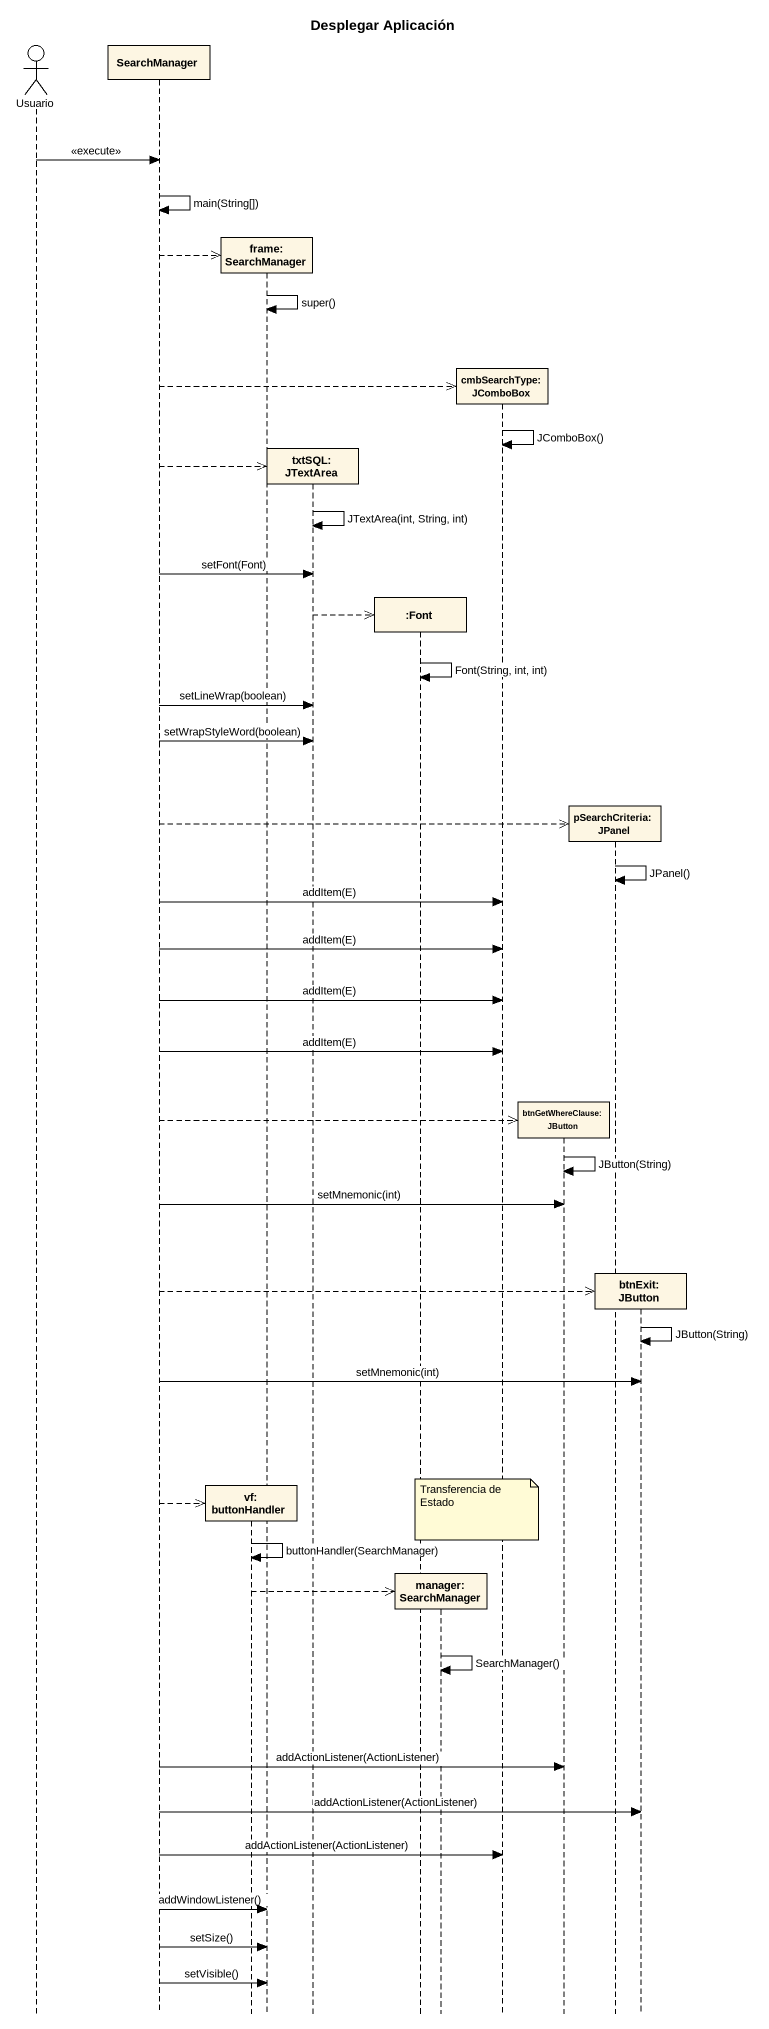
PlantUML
@startuml
title Desplegar Aplicación
hide footbox
actor Usuario
participant SearchManager
participant "vf: buttonHandler" as vf_buttonHandler
participant "frame: SearchManager" as frame_SearchManager
participant "txtSQL: JTextArea" as txtSQL_JTextArea
participant ":Font" as Font
participant "manager: SearchManager" as manager_SearchManager
participant "cmbSearchType: JComboBox" as cmbSearchType_JComboBox
participant "btnGetWhereClause: JButton" as btnGetWhereClause_JButton
participant "pSearchCriteria: JPanel" as pSearchCriteria_JPanel
participant "btnExit: JButton" as btnExit_JButton

Usuario -> SearchManager : <<execute>>
SearchManager -> SearchManager : main(String[])
SearchManager -->> frame_SearchManager **
frame_SearchManager -> frame_SearchManager : super()
SearchManager -->> cmbSearchType_JComboBox **
cmbSearchType_JComboBox -> cmbSearchType_JComboBox : JComboBox()
SearchManager -->> txtSQL_JTextArea **
txtSQL_JTextArea -> txtSQL_JTextArea : JTextArea(int, String, int)
SearchManager -> txtSQL_JTextArea : setFont(Font)
txtSQL_JTextArea -->> Font **
Font -> Font : Font(String, int, int)
SearchManager -> txtSQL_JTextArea : setLineWrap(boolean)
SearchManager -> txtSQL_JTextArea : setWrapStyleWord(boolean)
SearchManager -->> pSearchCriteria_JPanel **
pSearchCriteria_JPanel -> pSearchCriteria_JPanel : JPanel()
SearchManager -> cmbSearchType_JComboBox : addItem(E)
SearchManager -> cmbSearchType_JComboBox : addItem(E)
SearchManager -> cmbSearchType_JComboBox : addItem(E)
SearchManager -> cmbSearchType_JComboBox : addItem(E)
SearchManager -->> btnGetWhereClause_JButton **
btnGetWhereClause_JButton -> btnGetWhereClause_JButton : JButton(String)
SearchManager -> btnGetWhereClause_JButton : setMnemonic(int)
SearchManager -->> btnExit_JButton **
btnExit_JButton -> btnExit_JButton : JButton(String)
SearchManager -> btnExit_JButton : setMnemonic(int)
SearchManager -->> vf_buttonHandler **
note over cmbSearchType_JComboBox : Transferencia de Estado
vf_buttonHandler -> vf_buttonHandler : buttonHandler(SearchManager)
vf_buttonHandler -->> manager_SearchManager **
manager_SearchManager -> manager_SearchManager : SearchManager()
SearchManager -> btnGetWhereClause_JButton : addActionListener(ActionListener)
SearchManager -> btnExit_JButton : addActionListener(ActionListener)
SearchManager -> cmbSearchType_JComboBox : addActionListener(ActionListener)
SearchManager -> frame_SearchManager : addWindowListener()
SearchManager -> frame_SearchManager : setSize()
SearchManager -> frame_SearchManager : setVisible()
@enduml
